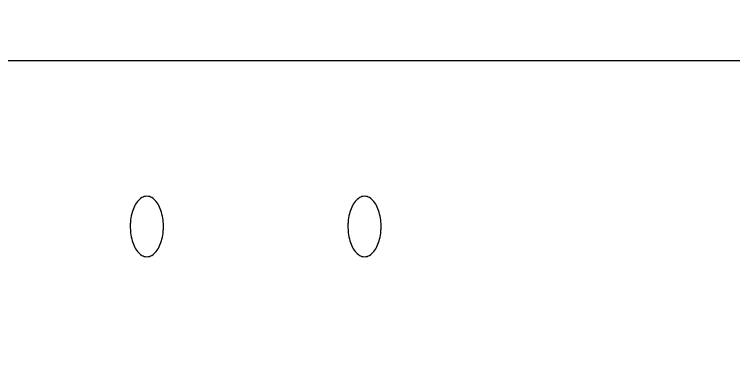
# Model space of a CAD drawing. Extents: x -50 to 48714, y -13211 to 6743.
# Drawn here: x 25973.2 to 26042.6, y -7842.5 to -7807.6 of the extents above; entities that cross this region are included whole.
import ezdxf

# ---------------------------------------------------------------- set-up
doc = ezdxf.new("R2010")
doc.units = 0
doc.header["$LTSCALE"] = 50
doc.layers.get('0').update_dxf_attribs({"linetype": 'CONTINUOUS'})

# ---------------------------------------------------------------- blocks, each defined once
blk = doc.blocks.new('SMAF_UE46_S')
blk.add_line((110.436, -45), (-88.436, -45))
for radius in [126.5, 111.15, 108.5, 100.5, 99.65]:
    blk.add_circle((11, -40.5), radius)
for points, start_tangent, end_tangent in [([(-13.989, -58.073), (-14.466, -58.206), (-14.887, -58.578), (-15.214, -59.117), (-15.444, -59.78), (-15.57, -60.551), (-15.587, -60.897)], (-1, 0), (-0.017717, -0.999843)), ([(-12.39, -61.085), (-12.405, -60.588), (-12.531, -59.79), (-12.763, -59.118), (-13.09, -58.578), (-13.512, -58.206), (-13.989, -58.073)], (0.017717, 0.999843), (-1, 0)), ([(7.004, -58.073), (6.527, -58.206), (6.105, -58.578), (5.778, -59.117), (5.549, -59.78), (5.423, -60.551), (5.405, -60.897)], (-1, 0), (-0.017717, -0.999843)), ([(8.603, -61.085), (8.588, -60.588), (8.462, -59.79), (8.23, -59.118), (7.903, -58.578), (7.481, -58.206), (7.004, -58.073)], (0.017717, 0.999843), (-1, 0)), ([(-15.587, -60.897), (-15.573, -61.395), (-15.446, -62.192), (-15.215, -62.865), (-14.887, -63.405), (-14.466, -63.776), (-13.989, -63.909)], (-0.017717, -0.999843), (1, 0)), ([(5.405, -60.897), (5.42, -61.395), (5.546, -62.192), (5.778, -62.865), (6.105, -63.405), (6.527, -63.776), (7.004, -63.909)], (-0.017717, -0.999843), (1, 0)), ([(-13.989, -63.909), (-13.512, -63.776), (-13.09, -63.405), (-12.763, -62.866), (-12.534, -62.202), (-12.408, -61.432), (-12.39, -61.085)], (1, 0), (0.017717, 0.999843)), ([(7.004, -63.909), (7.481, -63.776), (7.903, -63.405), (8.23, -62.866), (8.459, -62.202), (8.585, -61.432), (8.603, -61.085)], (1, 0), (0.017717, 0.999843))]:
    blk.add_spline(points, degree=3, dxfattribs=dict(start_tangent=start_tangent, end_tangent=end_tangent))

msp = doc.modelspace()

# ---------------------------------------------------------------- block references
msp.add_blockref('SMAF_UE46_S', (26000, -7767.092))

doc.saveas('drawing.dxf')
